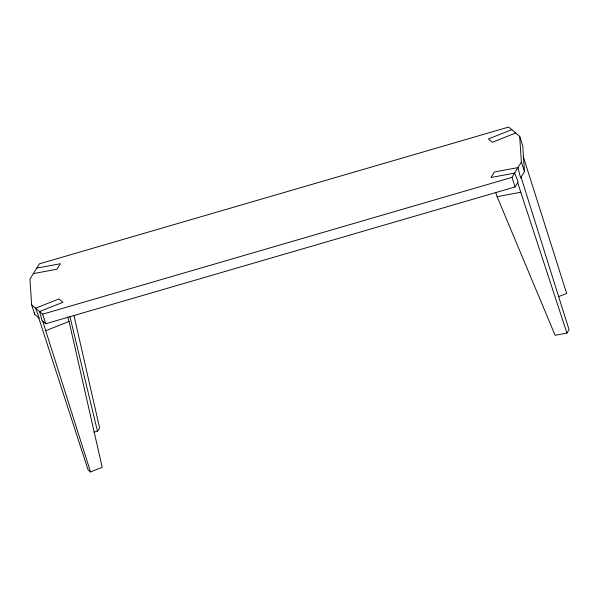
<?xml version="1.0" encoding="UTF-8"?>
<svg xmlns="http://www.w3.org/2000/svg" width="599" height="599" viewBox="0 0 599 599"><rect width="100%" height="100%" fill="white"/><g stroke="black" fill="none" stroke-linecap="round" stroke-linejoin="round"><path stroke-width="0.9" d="M93.871 432.081L97.51 431.4L99.614 427.978L73.977 315.523M31.642 304.824L42.649 314.168L511.988 177.364L521.377 162.067L519.692 136.4L508.678 127.055L39.339 263.859L29.95 279.156L31.642 304.824L34.72 314.408L39.242 318.249L35.618 308.2L58.972 298.938L62.917 302.285L39.571 311.555L42.102 320.675L45.726 323.752L515.065 186.948L518.157 181.909L514.616 173.081L490.948 177.514L494.317 172.033L517.985 167.6L520.598 177.94L524.454 171.651L522.77 145.984L519.692 136.4M495.702 192.331L497.103 196.689L555.116 335.29L566.946 333.074L569.05 329.645L521.063 177.184M511.763 129.669L488.41 138.938L492.356 142.285L515.709 133.015M69.072 321.453L102.204 467.317L90.524 471.945L45.726 330.723L69.072 321.453L67.672 317.096M558.328 296.722L566.669 293.413L523.271 156.631M36.711 268.142L60.379 263.71L57.01 269.191L33.349 273.623M497.103 196.689L520.771 192.249L566.946 333.074M90.524 471.945L88.06 469.856L38.695 317.792M521.377 162.067L524.454 171.651M517.693 182.665L520.771 192.249M511.988 177.364L515.065 186.948M42.649 314.168L45.726 323.752M42.649 321.139L45.726 330.723M69.903 316.422L97.51 431.4M34.592 312.573L34.72 314.408"/></g></svg>
